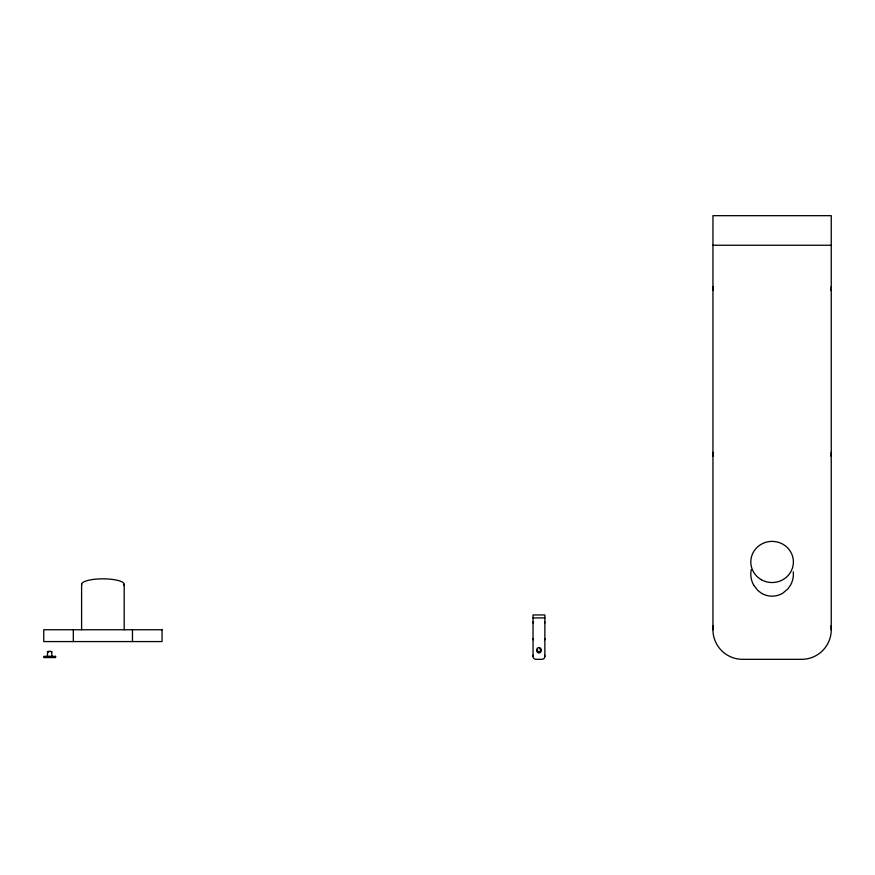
<?xml version="1.0" encoding="UTF-8"?>
<svg xmlns="http://www.w3.org/2000/svg" width="875" height="875" viewBox="0 0 875 875"><rect width="100%" height="100%" fill="white"/><g stroke="black" fill="none" stroke-linecap="round" stroke-linejoin="round"><path stroke-width="1.31" d="M712.95 245.252L831.25 245.252M533.039 617.914L544.863 617.914M753.659 585.145L757.848 590.516L761.447 593.217A20.727 20.727 0 0 0 782.753 593.228L787.927 588.875L790.541 585.145A22.662 22.662 0 0 0 793.275 571.823M831.25 629.748L831.25 215.677L712.95 215.677L712.95 629.748M544.863 656.359L544.863 614.95L533.039 614.95L533.039 656.359M132.475 629.748L132.475 641.572M124.195 584.347L124.195 629.748M81.605 584.347L81.605 629.748M73.325 629.748L73.325 641.572M52.62 656.359L52.62 657.541M51.8 651.82L51.8 656.359M49.667 656.359L49.667 657.541M47.534 651.82L47.534 656.359M46.703 656.359L46.703 657.541M48.595 652.302A2.133 0.547 0 0 1 47.895 651.514A2.133 0.547 0 0 1 50.98 651.383A2.133 0.547 0 0 1 51.253 652.192M81.725 584.927A21.295 5.513 0 0 1 104.016 578.845A21.295 5.513 0 0 1 123.736 585.495M831.25 286.661A29.575 29.575 0 0 1 830.998 290.522M713.202 290.522A29.575 29.575 0 0 1 712.95 286.661M713.202 456.148A29.575 29.575 0 0 1 712.95 452.287M831.25 452.287A29.575 29.575 0 0 1 830.998 456.148M713.202 625.888A29.575 29.575 0 0 0 742.525 659.323L801.675 659.323A29.575 29.575 0 0 0 830.998 625.888M753.67 585.145A22.662 22.662 0 0 1 751.275 569.548M544.863 622.048A2.953 2.953 0 0 1 544.644 623.186M533.258 623.186A2.953 2.953 0 0 1 533.039 622.048M533.258 639.745A2.953 2.953 0 0 1 533.039 638.619M544.863 638.619A2.953 2.953 0 0 1 544.644 639.745M533.258 655.233A2.953 2.953 0 0 0 535.992 659.323L541.909 659.323A2.953 2.953 0 0 0 544.644 655.233M540.378 649.163A2.166 2.166 0 0 1 540.466 652.356A2.166 2.166 0 0 1 537.283 652.181A2.166 2.166 0 0 1 537.709 649.02M539.394 648.67A2.166 2.166 0 0 1 539.809 648.812M162.05 629.748L43.75 629.748L43.75 641.572L162.05 641.572L162.05 629.748M55.584 656.359L43.75 656.359L43.75 657.541L55.584 657.541L55.584 656.359M761.447 579.775A21.295 20.573 0 0 0 793.395 561.969A21.295 20.573 0 0 0 761.447 544.152A21.295 20.573 0 0 0 761.447 579.775M537.884 651.361A2.133 2.056 0 0 0 541.078 649.578A2.133 2.056 0 0 0 537.884 647.806A2.133 2.056 0 0 0 537.884 651.361"/></g></svg>
